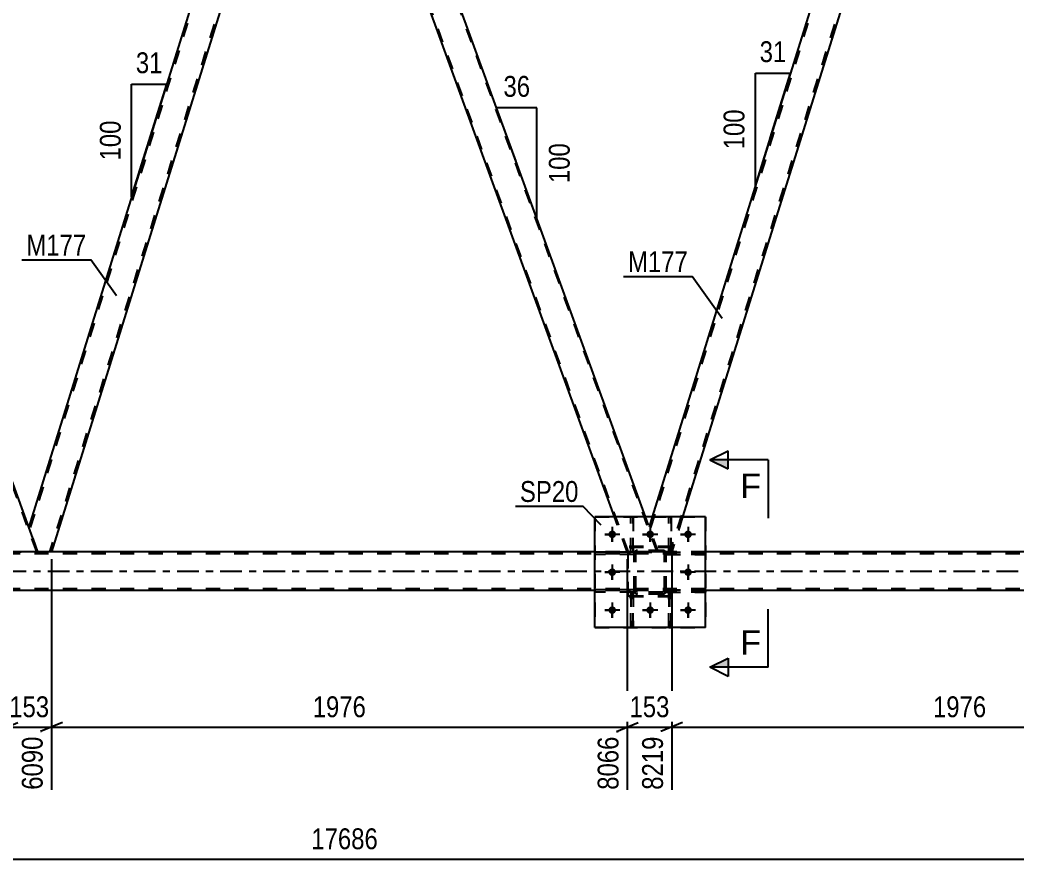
# Model space of a CAD drawing. Header units: millimetres. Extents: x -74 to 767, y -429 to 165.
# Drawn here: x 285.6 to 422.5, y -165.4 to -50.2 of the extents above; entities that cross this region are included whole.
import ezdxf

# ---------------------------------------------------------------- set-up
doc = ezdxf.new("R2010")
doc.units = ezdxf.units.MM
doc.linetypes.add('DXK_LINE_DOT2', pattern=[3.9198, 1.9599, -1.9599])
doc.linetypes.add('DXK_LINE_DOT3', pattern=[5.9187, 2.979, -0.9799, 0.9799, -0.9799])
doc.styles.add('Arial', font='ARIAL.TTF', dxfattribs={"height": 0.2})
doc.styles.add('Arial Narrow', font='ARIALN.TTF', dxfattribs={"height": 0.2})

# ---------------------------------------------------------------- blocks, each defined once
blk = doc.blocks.new('Part-814185593-3717 - 3674')
at = {"color": 7, "linetype": 'DXK_LINE_DOT2'}
for p, q in [((369.94, -128.44), (364.54, -128.44)), ((364.54, -128.76), (364.54, -128.44)), ((369.34, -128.76), (369.34, -128.44)), ((369.94, -128.44), (369.94, -128.76)), ((369.94, -128.76), (364.54, -128.76))]:
    blk.add_line(p, q, dxfattribs=at)
blk = doc.blocks.new('Part-814185593-3768 - 3674')
at = {"color": 7, "linetype": 'DXK_LINE_DOT2'}
for p, q in [((369.5, -123.25), (369.5, -118.4)), ((369.5, -118.4), (369.82, -118.4)), ((369.82, -118.4), (369.82, -123.25)), ((369.5, -122.65), (369.82, -122.65)), ((369.82, -123.25), (369.5, -123.25))]:
    blk.add_line(p, q, dxfattribs=at)
blk = doc.blocks.new('Part-814185593-3714 - 3674')
at = {"color": 2, "linetype": 'Continuous'}
for p, q in [((374.7, -118.4), (374.7, -118.4)), ((375.02, -118.4), (374.7, -118.4)), ((375.02, -118.4), (375.02, -118.4))]:
    blk.add_line(p, q, dxfattribs=at)
at = {"color": 7, "linetype": 'DXK_LINE_DOT2'}
for p, q in [((374.7, -123.25), (374.7, -118.4)), ((375.02, -123.25), (375.02, -118.4)), ((374.7, -122.65), (375.02, -122.65)), ((375.02, -123.25), (374.7, -123.25))]:
    blk.add_line(p, q, dxfattribs=at)
blk = doc.blocks.new('Part-814185593-3720 - 3674')
at = {"color": 7, "linetype": 'DXK_LINE_DOT2'}
for p, q in [((369.94, -123.24), (364.54, -123.24)), ((364.54, -123.56), (364.54, -123.24)), ((369.94, -123.56), (364.54, -123.56)), ((369.34, -123.56), (369.34, -123.24)), ((369.94, -123.24), (369.94, -123.56))]:
    blk.add_line(p, q, dxfattribs=at)
blk = doc.blocks.new('Part-814185593-3721 - 3674')
at = {"color": 7, "linetype": 'DXK_LINE_DOT2'}
for p, q in [((374.34, -128.76), (374.34, -128.44)), ((374.34, -128.44), (379.74, -128.44)), ((374.94, -128.76), (374.94, -128.44)), ((379.74, -128.44), (379.74, -128.76)), ((379.74, -128.76), (374.34, -128.76))]:
    blk.add_line(p, q, dxfattribs=at)
blk = doc.blocks.new('Part-814185593-3722 - 3674')
at = {"color": 7, "linetype": 'DXK_LINE_DOT2'}
for p, q in [((370.24, -123.04), (370.42, -123)), ((370.42, -123), (370.24, -123.04)), ((373.86, -123), (370.42, -123)), ((373.86, -123), (374.05, -123.04)), ((374.05, -123.04), (373.86, -123)), ((369.94, -123.48), (369.98, -123.3)), ((369.98, -123.3), (369.94, -123.48)), ((369.94, -128.52), (369.94, -123.48)), ((370.18, -123.48), (370.2, -123.39)), ((370.18, -128.52), (370.18, -123.48)), ((370.2, -123.39), (370.25, -123.31)), ((370.25, -123.31), (370.33, -123.26)), ((370.33, -123.26), (370.42, -123.24)), ((370.42, -123.24), (373.86, -123.24)), ((373.86, -123.24), (373.95, -123.26)), ((373.95, -123.26), (374.03, -123.31)), ((374.03, -123.31), (374.08, -123.39)), ((374.08, -123.39), (374.1, -123.48)), ((374.1, -128.52), (374.1, -123.48)), ((374.31, -123.3), (374.34, -123.48)), ((374.34, -123.48), (374.31, -123.3)), ((374.34, -128.52), (374.34, -123.48)), ((369.98, -128.71), (369.94, -128.52)), ((369.94, -128.52), (369.98, -128.71)), ((370.2, -128.62), (370.18, -128.52)), ((370.25, -128.69), (370.2, -128.62)), ((374.08, -128.62), (374.03, -128.69)), ((374.1, -128.52), (374.08, -128.62)), ((374.34, -128.52), (374.31, -128.71)), ((374.31, -128.71), (374.34, -128.52)), ((370.42, -129), (370.24, -128.97)), ((370.24, -128.97), (370.42, -129)), ((370.33, -128.75), (370.25, -128.69)), ((370.42, -128.76), (370.33, -128.75)), ((373.86, -128.76), (370.42, -128.76)), ((373.86, -129), (370.42, -129)), ((373.95, -128.75), (373.86, -128.76)), ((374.05, -128.97), (373.86, -129)), ((373.86, -129), (374.05, -128.97)), ((374.03, -128.69), (373.95, -128.75))]:
    blk.add_line(p, q, dxfattribs=at)
at = {"color": 7, "linetype": 'DXK_LINE_DOT3'}
blk.add_line((372.14, -126), (372.14, -126), dxfattribs=at)
at = {"color": 7, "linetype": 'DXK_LINE_DOT2'}
for centre, start, end in [((370.42, -123.48), 112.5, 157.5), ((370.42, -123.48), 112.5, 157.5), ((373.86, -123.48), 22.5, 67.5), ((373.86, -123.48), 22.5, 67.5), ((370.42, -128.52), 202.5, 247.5), ((370.42, -128.52), 202.5, 247.5), ((373.86, -128.52), 292.5, 337.5), ((373.86, -128.52), 292.5, 337.5)]:
    blk.add_arc(centre, 0.48, start, end, dxfattribs=at)
blk = doc.blocks.new('Part-814185593-3723 - 3674')
at = {"color": 7, "linetype": 'DXK_LINE_DOT2'}
for p, q in [((375.14, -122.47), (369.14, -122.47)), ((369.14, -129.27), (369.14, -122.47)), ((375.14, -129.27), (375.14, -122.47)), ((375.14, -129.27), (369.14, -129.27))]:
    blk.add_line(p, q, dxfattribs=at)
blk = doc.blocks.new('Part-814185593-3914 - 3674')
at = {"color": 7, "linetype": 'DXK_LINE_DOT2'}
for p, q in [((650.21, -123.46), (47.18, -123.46)), ((379.74, -123.22), (364.54, -123.22)), ((650.21, -128.26), (46.4, -128.26)), ((379.74, -128.5), (364.54, -128.5))]:
    blk.add_line(p, q, dxfattribs=at)
at = {"color": 2, "linetype": 'Continuous'}
for p, q in [((364.54, -123.22), (209.47, -123.22)), ((534.81, -123.22), (379.74, -123.22)), ((364.54, -128.5), (209.47, -128.5)), ((534.81, -128.5), (379.74, -128.5))]:
    blk.add_line(p, q, dxfattribs=at)
at = {"color": 7, "linetype": 'DXK_LINE_DOT3'}
blk.add_line((46.79, -125.86), (650.21, -125.86), dxfattribs=at)
blk = doc.blocks.new('Part-814185593-3800 - 3674')
at = {"color": 7, "linetype": 'DXK_LINE_DOT2'}
for p, q in [((375.02, -128.77), (374.7, -128.77)), ((374.7, -128.77), (374.7, -133.6)), ((374.7, -129.37), (375.02, -129.37)), ((375.02, -133.6), (375.02, -128.77)), ((374.7, -133.6), (375.02, -133.6))]:
    blk.add_line(p, q, dxfattribs=at)
blk = doc.blocks.new('Part-814185593-3751 - 3674')
at = {"color": 2, "linetype": 'Continuous'}
for p, q in [((369.5, -118.4), (369.5, -118.4)), ((369.82, -118.4), (369.5, -118.4)), ((369.82, -118.4), (369.82, -118.4))]:
    blk.add_line(p, q, dxfattribs=at)
at = {"color": 7, "linetype": 'DXK_LINE_DOT2'}
for p, q in [((369.5, -123.25), (369.5, -118.4)), ((369.82, -123.25), (369.82, -118.4)), ((369.5, -122.65), (369.82, -122.65)), ((369.82, -123.25), (369.5, -123.25))]:
    blk.add_line(p, q, dxfattribs=at)
blk = doc.blocks.new('Part-814185593-3752 - 3674')
at = {"color": 7, "linetype": 'DXK_LINE_DOT2'}
for p, q in [((374.34, -123.56), (374.34, -123.24)), ((374.34, -123.24), (379.74, -123.24)), ((379.74, -123.56), (374.34, -123.56)), ((374.94, -123.56), (374.94, -123.24)), ((379.74, -123.24), (379.74, -123.56))]:
    blk.add_line(p, q, dxfattribs=at)
blk = doc.blocks.new('Part-814185593-3753 - 3674')
at = {"color": 7, "linetype": 'DXK_LINE_DOT2'}
for p, q in [((375.14, -122.6), (369.14, -122.6)), ((369.14, -129.4), (369.14, -122.6)), ((375.14, -129.4), (375.14, -122.6)), ((375.14, -129.4), (369.14, -129.4))]:
    blk.add_line(p, q, dxfattribs=at)
blk = doc.blocks.new('Part-814185593-3754 - 3674')
at = {"color": 7, "linetype": 'DXK_LINE_DOT2'}
for p, q in [((370.24, -123.04), (370.42, -123)), ((370.42, -123), (370.24, -123.04)), ((373.86, -123), (370.42, -123)), ((373.86, -123), (374.05, -123.04)), ((374.05, -123.04), (373.86, -123)), ((369.94, -123.48), (369.98, -123.3)), ((369.98, -123.3), (369.94, -123.48)), ((369.94, -128.52), (369.94, -123.48)), ((370.18, -123.48), (370.2, -123.39)), ((370.18, -128.52), (370.18, -123.48)), ((370.2, -123.39), (370.25, -123.31)), ((370.25, -123.31), (370.33, -123.26)), ((370.33, -123.26), (370.42, -123.24)), ((370.42, -123.24), (373.86, -123.24)), ((373.86, -123.24), (373.95, -123.26)), ((373.95, -123.26), (374.03, -123.31)), ((374.03, -123.31), (374.08, -123.39)), ((374.08, -123.39), (374.1, -123.48)), ((374.1, -128.52), (374.1, -123.48)), ((374.31, -123.3), (374.34, -123.48)), ((374.34, -123.48), (374.31, -123.3)), ((374.34, -128.52), (374.34, -123.48)), ((369.98, -128.71), (369.94, -128.52)), ((369.94, -128.52), (369.98, -128.71)), ((370.2, -128.62), (370.18, -128.52)), ((370.25, -128.69), (370.2, -128.62)), ((374.08, -128.62), (374.03, -128.69)), ((374.1, -128.52), (374.08, -128.62)), ((374.34, -128.52), (374.31, -128.71)), ((374.31, -128.71), (374.34, -128.52)), ((370.42, -129), (370.24, -128.97)), ((370.24, -128.97), (370.42, -129)), ((370.33, -128.75), (370.25, -128.69)), ((370.42, -128.76), (370.33, -128.75)), ((373.86, -128.76), (370.42, -128.76)), ((373.86, -129), (370.42, -129)), ((373.95, -128.75), (373.86, -128.76)), ((374.05, -128.97), (373.86, -129)), ((373.86, -129), (374.05, -128.97)), ((374.03, -128.69), (373.95, -128.75))]:
    blk.add_line(p, q, dxfattribs=at)
at = {"color": 7, "linetype": 'DXK_LINE_DOT3'}
blk.add_line((372.14, -126), (372.14, -126), dxfattribs=at)
at = {"color": 7, "linetype": 'DXK_LINE_DOT2'}
for centre, start, end in [((370.42, -123.48), 112.5, 157.5), ((370.42, -123.48), 112.5, 157.5), ((373.86, -123.48), 22.5, 67.5), ((373.86, -123.48), 22.5, 67.5), ((370.42, -128.52), 202.5, 247.5), ((370.42, -128.52), 202.5, 247.5), ((373.86, -128.52), 292.5, 337.5), ((373.86, -128.52), 292.5, 337.5)]:
    blk.add_arc(centre, 0.48, start, end, dxfattribs=at)
blk = doc.blocks.new('Part-814185593-3760 - 3674')
at = {"color": 7, "linetype": 'DXK_LINE_DOT2'}
for p, q in [((374.7, -133.6), (374.7, -128.77)), ((374.7, -128.77), (375.02, -128.77)), ((374.7, -129.37), (375.02, -129.37)), ((375.02, -128.77), (375.02, -133.6)), ((375.02, -133.6), (374.7, -133.6))]:
    blk.add_line(p, q, dxfattribs=at)
blk = doc.blocks.new('Bolt-814185593-3764 - 3674')
at = {"color": 1, "linetype": 'Continuous'}
for p, q in [((366.94, -119.76), (366.94, -120.46)), ((372.14, -119.76), (372.14, -120.46)), ((377.34, -119.76), (377.34, -120.46)), ((365.9, -120.8), (366.59, -120.8)), ((366.94, -121.84), (366.94, -121.15)), ((367.98, -120.8), (367.29, -120.8)), ((371.1, -120.8), (371.79, -120.8)), ((372.14, -121.84), (372.14, -121.15)), ((373.18, -120.8), (372.49, -120.8)), ((376.3, -120.8), (376.99, -120.8)), ((377.34, -121.84), (377.34, -121.15)), ((378.38, -120.8), (377.69, -120.8)), ((366.94, -124.96), (366.94, -125.66)), ((377.34, -124.96), (377.34, -125.66)), ((365.9, -126), (366.59, -126)), ((366.94, -127.04), (366.94, -126.35)), ((367.98, -126), (367.29, -126)), ((376.3, -126), (376.99, -126)), ((377.34, -127.04), (377.34, -126.35)), ((378.38, -126), (377.69, -126)), ((365.9, -131.2), (366.59, -131.2)), ((366.94, -130.16), (366.94, -130.86)), ((367.98, -131.2), (367.29, -131.2)), ((371.1, -131.2), (371.79, -131.2)), ((372.14, -130.16), (372.14, -130.86)), ((373.18, -131.2), (372.49, -131.2)), ((376.3, -131.2), (376.99, -131.2)), ((377.34, -130.16), (377.34, -130.86)), ((378.38, -131.2), (377.69, -131.2)), ((366.94, -132.24), (366.94, -131.55)), ((372.14, -132.24), (372.14, -131.55)), ((377.34, -132.24), (377.34, -131.55))]:
    blk.add_line(p, q, dxfattribs=at)
blk = doc.blocks.new('Bolt-814185593-3765 - 3674')
at = {"linetype": 'Continuous'}
for points in [[(367.46, -120.8, -1), (366.42, -120.8, -1)], [(372.66, -120.8, -1), (371.62, -120.8, -1)], [(377.86, -120.8, -1), (376.82, -120.8, -1)], [(367.46, -126, -1), (366.42, -126, -1)], [(377.86, -126, -1), (376.82, -126, -1)], [(367.46, -131.2, -1), (366.42, -131.2, -1)], [(372.66, -131.2, -1), (371.62, -131.2, -1)], [(377.86, -131.2, -1), (376.82, -131.2, -1)]]:
    blk.add_hatch(color=1, dxfattribs=at).paths.add_polyline_path(points)
at = {"color": 1, "linetype": 'Continuous'}
for p, q in [((366.94, -119.76), (366.94, -121.84)), ((372.14, -119.76), (372.14, -121.84)), ((377.34, -119.76), (377.34, -121.84)), ((367.98, -120.8), (365.9, -120.8)), ((373.18, -120.8), (371.1, -120.8)), ((378.38, -120.8), (376.3, -120.8)), ((366.94, -124.96), (366.94, -127.04)), ((377.34, -124.96), (377.34, -127.04)), ((367.98, -126), (365.9, -126)), ((378.38, -126), (376.3, -126)), ((367.98, -131.2), (365.9, -131.2)), ((366.94, -130.16), (366.94, -132.24)), ((373.18, -131.2), (371.1, -131.2)), ((372.14, -130.16), (372.14, -132.24)), ((378.38, -131.2), (376.3, -131.2)), ((377.34, -130.16), (377.34, -132.24))]:
    blk.add_line(p, q, dxfattribs=at)
blk = doc.blocks.new('Part-814185593-3779 - 3674')
at = {"color": 7, "linetype": 'DXK_LINE_DOT2'}
for p, q in [((369.82, -128.77), (369.5, -128.77)), ((369.5, -128.77), (369.5, -133.6)), ((369.5, -129.37), (369.82, -129.37)), ((369.82, -133.6), (369.82, -128.77)), ((369.5, -133.6), (369.82, -133.6))]:
    blk.add_line(p, q, dxfattribs=at)
blk = doc.blocks.new('Part-814185593-3904 - 3674')
at = {"color": 7, "linetype": 'DXK_LINE_DOT2'}
for p, q in [((374.7, -123.25), (374.7, -118.4)), ((374.7, -118.4), (375.02, -118.4)), ((375.02, -118.4), (375.02, -123.25)), ((374.7, -122.65), (375.02, -122.65)), ((375.02, -123.25), (374.7, -123.25))]:
    blk.add_line(p, q, dxfattribs=at)
blk = doc.blocks.new('Part-814185593-3838 - 3674')
at = {"color": 7, "linetype": 'DXK_LINE_DOT2'}
for p, q in [((369.94, -128.44), (364.54, -128.44)), ((364.54, -128.44), (364.54, -128.76)), ((369.34, -128.76), (369.34, -128.44)), ((369.94, -128.76), (369.94, -128.44)), ((369.94, -128.76), (364.54, -128.76))]:
    blk.add_line(p, q, dxfattribs=at)
blk = doc.blocks.new('Part-814185593-3841 - 3674')
at = {"color": 7, "linetype": 'DXK_LINE_DOT2'}
for p, q in [((369.94, -123.24), (364.54, -123.24)), ((364.54, -123.24), (364.54, -123.56)), ((369.94, -123.56), (364.54, -123.56)), ((369.34, -123.56), (369.34, -123.24)), ((369.94, -123.56), (369.94, -123.24))]:
    blk.add_line(p, q, dxfattribs=at)
blk = doc.blocks.new('Part-814185593-3844 - 3674')
at = {"color": 7, "linetype": 'DXK_LINE_DOT2'}
for p, q in [((379.74, -128.44), (374.34, -128.44)), ((374.34, -128.44), (374.34, -128.76)), ((374.94, -128.76), (374.94, -128.44)), ((379.74, -128.76), (379.74, -128.44)), ((374.34, -128.76), (379.74, -128.76))]:
    blk.add_line(p, q, dxfattribs=at)
blk = doc.blocks.new('Part-814185593-3847 - 3674')
at = {"color": 7, "linetype": 'DXK_LINE_DOT2'}
for p, q in [((379.74, -123.24), (374.34, -123.24)), ((374.34, -123.24), (374.34, -123.56)), ((374.34, -123.56), (379.74, -123.56)), ((374.94, -123.56), (374.94, -123.24)), ((379.74, -123.56), (379.74, -123.24))]:
    blk.add_line(p, q, dxfattribs=at)
blk = doc.blocks.new('Part-814185593-3864 - 3674')
at = {"color": 2, "linetype": 'Continuous'}
for p, q in [((414.27, -2), (410.02, -2)), ((457.15, -119.8), (414.27, -2)), ((454.14, -123.22), (411.55, -6.2))]:
    blk.add_line(p, q, dxfattribs=at)
at = {"color": 7, "linetype": 'DXK_LINE_DOT2'}
for p, q in [((410.02, -2), (411.55, -6.2)), ((454.31, -123.22), (410.19, -2)), ((458.22, -123.22), (414.1, -2)), ((458.39, -123.22), (457.15, -119.8)), ((454.14, -123.22), (458.39, -123.22))]:
    blk.add_line(p, q, dxfattribs=at)
blk = doc.blocks.new('Part-814185593-3879 - 3674')
at = {"color": 7, "linetype": 'DXK_LINE_DOT2'}
for p, q in [((408.95, -2), (372.13, -120.12)), ((411.43, -5.88), (374.85, -123.22)), ((411.56, -6.25), (411.55, -6.2)), ((411.56, -6.25), (411.55, -6.2)), ((372.42, -118.4), (372, -119.75)), ((376.6, -118.4), (375.1, -123.22)), ((373.26, -123.22), (372, -119.75)), ((375.1, -123.22), (373.26, -123.22))]:
    blk.add_line(p, q, dxfattribs=at)
at = {"color": 2, "linetype": 'Continuous'}
for p, q in [((408.7, -2), (372.42, -118.4)), ((410.02, -2), (408.7, -2)), ((411.55, -6.2), (410.02, -2)), ((411.56, -6.25), (376.6, -118.4))]:
    blk.add_line(p, q, dxfattribs=at)
blk = doc.blocks.new('Part-814185593-3909 - 3674')
at = {"color": 2, "linetype": 'Continuous'}
for p, q in [((379.74, -118.4), (364.54, -118.4)), ((364.54, -133.6), (364.54, -118.4)), ((379.74, -133.6), (379.74, -118.4)), ((379.74, -133.6), (364.54, -133.6))]:
    blk.add_line(p, q, dxfattribs=at)
blk = doc.blocks.new('Part-814185593-3915 - 3674')
at = {"color": 7, "linetype": 'DXK_LINE_DOT2'}
for p, q in [((364.54, -118.4), (379.74, -118.4)), ((364.54, -118.4), (364.54, -133.6)), ((379.74, -118.4), (379.74, -133.6)), ((364.54, -133.6), (379.74, -133.6))]:
    blk.add_line(p, q, dxfattribs=at)
blk = doc.blocks.new('Part-814185593-3929 - 3674')
at = {"color": 2, "linetype": 'Continuous'}
for p, q in [((323.56, -2), (286.86, -119.75)), ((324.88, -2), (323.56, -2)), ((326.41, -6.2), (324.88, -2)), ((326.43, -6.25), (289.97, -123.22)), ((288.12, -123.22), (286.88, -119.8))]:
    blk.add_line(p, q, dxfattribs=at)
at = {"color": 7, "linetype": 'DXK_LINE_DOT2'}
for p, q in [((323.82, -2), (287, -120.12)), ((326.29, -5.88), (289.72, -123.22)), ((326.43, -6.25), (326.41, -6.2)), ((326.43, -6.25), (326.41, -6.2)), ((286.86, -119.75), (286.88, -119.8)), ((289.97, -123.22), (288.12, -123.22))]:
    blk.add_line(p, q, dxfattribs=at)
blk = doc.blocks.new('Part-814185593-3934 - 3674')
at = {"color": 2, "linetype": 'Continuous'}
for p, q in [((329.14, -2), (324.88, -2)), ((371.51, -118.4), (329.14, -2)), ((367.25, -118.4), (326.41, -6.2))]:
    blk.add_line(p, q, dxfattribs=at)
at = {"color": 7, "linetype": 'DXK_LINE_DOT2'}
for p, q in [((324.88, -2), (326.41, -6.2)), ((369.17, -123.22), (325.05, -2)), ((373.09, -123.22), (328.97, -2)), ((369, -123.22), (367.25, -118.4)), ((373.26, -123.22), (371.51, -118.4)), ((373.26, -123.22), (369, -123.22))]:
    blk.add_line(p, q, dxfattribs=at)
blk = doc.blocks.new('Part-814185593-3949 - 3674')
at = {"color": 2, "linetype": 'Continuous'}
for p, q in [((244, -2), (239.75, -2)), ((286.88, -119.8), (244, -2)), ((283.87, -123.22), (241.28, -6.2))]:
    blk.add_line(p, q, dxfattribs=at)
at = {"color": 7, "linetype": 'DXK_LINE_DOT2'}
for p, q in [((239.75, -2), (241.28, -6.2)), ((284.04, -123.22), (239.92, -2)), ((287.95, -123.22), (243.83, -2)), ((288.12, -123.22), (286.88, -119.8)), ((283.87, -123.22), (288.12, -123.22))]:
    blk.add_line(p, q, dxfattribs=at)
blk = doc.blocks.new('Part-814185593-3966 - 3674')
at = {"color": 7, "linetype": 'DXK_LINE_DOT2'}
for p, q in [((369.5, -133.6), (369.5, -128.77)), ((369.5, -128.77), (369.82, -128.77)), ((369.5, -129.37), (369.82, -129.37)), ((369.82, -128.77), (369.82, -133.6)), ((369.82, -133.6), (369.5, -133.6))]:
    blk.add_line(p, q, dxfattribs=at)
blk = doc.blocks.new('StraightDimension-814185593-4636 - 3674')
at = {"color": 7, "linetype": 'Continuous'}
for p, q in [((375.1, -124.22), (375.1, -155.86)), ((454.14, -124.22), (454.14, -157.69)), ((376.6, -146.65), (373.6, -147.85)), ((375.1, -147.25), (454.14, -147.25)), ((452.64, -147.85), (455.64, -146.65))]:
    blk.add_line(p, q, dxfattribs=at)
at = {"color": 0}
blk.add_wipeout([(418.88, -146.5), (418.88, -142.3), (410.36, -142.3), (410.36, -146.5)], dxfattribs=at)
at = {"color": 3, "style": 'Arial Narrow'}
blk.add_text('1976', height=2.863, dxfattribs=at).set_placement((410.96, -145.9))
at = {"color": 0, "linetype": 'Continuous'}
blk.add_wipeout([(453.54, -147.95), (449.34, -147.95), (449.34, -158.29), (453.54, -158.29)], dxfattribs=at)
at = {"color": 3, "linetype": 'Continuous', "style": 'Arial Narrow'}
blk.add_text('10194', height=2.863, rotation=90.0002, dxfattribs=at).set_placement((452.94, -157.69))
blk = doc.blocks.new('AngleDimension-814185593-4307 - 3674')
at = {"color": 7, "linetype": 'Continuous'}
for p, q in [((386.58, -57.48), (391.41, -57.48)), ((386.58, -72.94), (391.41, -57.48)), ((386.58, -72.94), (386.58, -57.48)), ((388.62, -66.43), (391.41, -57.48))]:
    blk.add_line(p, q, dxfattribs=at)
at = {"color": 0}
for points in [[(391.42, -56.58), (391.42, -52.38), (386.57, -52.38), (386.57, -56.58)], [(385.68, -61.87), (381.48, -61.87), (381.48, -68.55), (385.68, -68.55)]]:
    blk.add_wipeout(points, dxfattribs=at)
at = {"color": 3, "style": 'Arial Narrow'}
blk.add_text('31', height=2.863, dxfattribs=at).set_placement((387.17, -55.98))
blk.add_text('100', height=2.863, rotation=90.0002, dxfattribs=at).set_placement((385.08, -67.95))
blk = doc.blocks.new('AngleDimension-814185593-4335 - 3674')
at = {"color": 7, "linetype": 'Continuous'}
for p, q in [((300.98, -59), (305.8, -59)), ((300.98, -74.47), (305.8, -59)), ((300.98, -74.47), (300.98, -59)), ((301.89, -71.54), (305.8, -59))]:
    blk.add_line(p, q, dxfattribs=at)
at = {"color": 0}
for points in [[(305.81, -58.1), (305.81, -53.9), (300.96, -53.9), (300.96, -58.1)], [(300.08, -63.39), (295.88, -63.39), (295.88, -70.08), (300.08, -70.08)]]:
    blk.add_wipeout(points, dxfattribs=at)
at = {"color": 3, "style": 'Arial Narrow'}
blk.add_text('31', height=2.863, dxfattribs=at).set_placement((301.56, -57.5))
blk.add_text('100', height=2.863, rotation=90.0002, dxfattribs=at).set_placement((299.48, -69.48))
blk = doc.blocks.new('StraightDimension-814185593-4579 - 3674')
at = {"color": 7, "linetype": 'Continuous'}
for p, q in [((283.87, -124.22), (283.87, -155.86)), ((289.97, -124.22), (289.97, -155.86)), ((282.37, -147.85), (285.37, -146.65)), ((283.87, -147.25), (289.97, -147.25)), ((291.47, -146.65), (288.47, -147.85))]:
    blk.add_line(p, q, dxfattribs=at)
at = {"color": 0}
blk.add_wipeout([(290.26, -146.5), (290.26, -142.3), (283.58, -142.3), (283.58, -146.5)], dxfattribs=at)
at = {"color": 0, "linetype": 'Continuous'}
blk.add_wipeout([(289.37, -147.95), (285.17, -147.95), (285.17, -156.46), (289.37, -156.46)], dxfattribs=at)
at = {"color": 3, "style": 'Arial Narrow'}
blk.add_text('153', height=2.863, dxfattribs=at).set_placement((284.18, -145.9))
at = {"color": 3, "linetype": 'Continuous', "style": 'Arial Narrow'}
blk.add_text('6090', height=2.863, rotation=90.0002, dxfattribs=at).set_placement((288.77, -155.86))
blk = doc.blocks.new('StraightDimension-814185593-4598 - 3674')
at = {"color": 7, "linetype": 'Continuous'}
for p, q in [((289.97, -124.22), (289.97, -155.86)), ((369, -124.22), (369, -155.86)), ((291.47, -146.65), (288.47, -147.85)), ((289.97, -147.25), (369, -147.25)), ((367.5, -147.85), (370.5, -146.65))]:
    blk.add_line(p, q, dxfattribs=at)
at = {"color": 0}
blk.add_wipeout([(333.74, -146.5), (333.74, -142.3), (325.23, -142.3), (325.23, -146.5)], dxfattribs=at)
at = {"color": 3, "style": 'Arial Narrow'}
blk.add_text('1976', height=2.863, dxfattribs=at).set_placement((325.83, -145.9))
at = {"color": 0, "linetype": 'Continuous'}
blk.add_wipeout([(368.4, -147.95), (364.2, -147.95), (364.2, -156.46), (368.4, -156.46)], dxfattribs=at)
at = {"color": 3, "linetype": 'Continuous', "style": 'Arial Narrow'}
blk.add_text('8066', height=2.863, rotation=90.0002, dxfattribs=at).set_placement((367.8, -155.86))
blk = doc.blocks.new('StraightDimension-814185593-4617 - 3674')
at = {"color": 7, "linetype": 'Continuous'}
for p, q in [((369, -124.22), (369, -155.86)), ((375.1, -124.22), (375.1, -155.86)), ((367.5, -147.85), (370.5, -146.65)), ((369, -147.25), (375.1, -147.25)), ((376.6, -146.65), (373.6, -147.85))]:
    blk.add_line(p, q, dxfattribs=at)
at = {"color": 0}
blk.add_wipeout([(375.4, -146.5), (375.4, -142.3), (368.71, -142.3), (368.71, -146.5)], dxfattribs=at)
at = {"color": 0, "linetype": 'Continuous'}
blk.add_wipeout([(374.5, -147.95), (370.3, -147.95), (370.3, -156.46), (374.5, -156.46)], dxfattribs=at)
at = {"color": 3, "style": 'Arial Narrow'}
blk.add_text('153', height=2.863, dxfattribs=at).set_placement((369.31, -145.9))
at = {"color": 3, "linetype": 'Continuous', "style": 'Arial Narrow'}
blk.add_text('8219', height=2.863, rotation=90.0002, dxfattribs=at).set_placement((373.9, -155.86))
blk = doc.blocks.new('StraightDimension-814185593-4713 - 3674')
at = {"color": 7, "linetype": 'Continuous'}
blk.add_line((-0.64, -165.37), (661.07, -165.37), dxfattribs=at)
at = {"color": 0}
blk.add_wipeout([(335.39, -164.62), (335.39, -160.42), (325.04, -160.42), (325.04, -164.62)], dxfattribs=at)
at = {"color": 3, "style": 'Arial Narrow'}
blk.add_text('17686', height=2.863, dxfattribs=at).set_placement((325.64, -164.02))
blk = doc.blocks.new('AngleDimension-814185593-9850 - 3674')
at = {"color": 7, "linetype": 'Continuous'}
for p, q in [((353.75, -69.63), (351.06, -62.24)), ((356.6, -62.24), (351.06, -62.24)), ((356.6, -77.46), (351.06, -62.24)), ((356.6, -77.46), (356.6, -62.24))]:
    blk.add_line(p, q, dxfattribs=at)
at = {"color": 0}
for points in [[(356.26, -61.34), (356.26, -57.14), (351.41, -57.14), (351.41, -61.34)], [(361.7, -66.51), (357.5, -66.51), (357.5, -73.19), (361.7, -73.19)]]:
    blk.add_wipeout(points, dxfattribs=at)
at = {"color": 3, "style": 'Arial Narrow'}
blk.add_text('36', height=2.863, dxfattribs=at).set_placement((352.01, -60.74))
blk.add_text('100', height=2.863, rotation=90.0002, dxfattribs=at).set_placement((361.1, -72.59))
blk = doc.blocks.new('Mark-814185593-3875 - 3674')
at = {"color": 0}
blk.add_wipeout([(377.32, -84.81), (377.32, -81.81), (369.1, -81.81), (369.1, -84.81)], dxfattribs=at)
blk.add_wipeout([(377.32, -84.81), (377.32, -81.81), (369.1, -81.81), (369.1, -84.81)], dxfattribs=at)
at = {"color": 30, "linetype": 'Continuous'}
for p in [(368.5, -85.41), (382.01, -91.17)]:
    blk.add_line(p, (377.92, -85.41), dxfattribs=at)
at = {"color": 3, "style": 'Arial Narrow'}
blk.add_text('M177', height=2.863, dxfattribs=at).set_placement((369.1, -84.81))
blk = doc.blocks.new('Mark-814185593-3905 - 3674')
at = {"color": 0}
blk.add_wipeout([(362.31, -116.35), (362.31, -113.35), (354.27, -113.35), (354.27, -116.35)], dxfattribs=at)
blk.add_wipeout([(362.31, -116.35), (362.31, -113.35), (354.27, -113.35), (354.27, -116.35)], dxfattribs=at)
at = {"color": 30, "linetype": 'Continuous'}
for p in [(353.67, -116.95), (365.42, -119.53)]:
    blk.add_line(p, (362.91, -116.95), dxfattribs=at)
at = {"color": 3, "style": 'Arial Narrow'}
blk.add_text('SP20', height=2.863, dxfattribs=at).set_placement((354.27, -116.35))
blk = doc.blocks.new('Mark-814185593-3925 - 3674')
at = {"color": 0}
blk.add_wipeout([(294.76, -82.53), (294.76, -79.53), (286.53, -79.53), (286.53, -82.53)], dxfattribs=at)
blk.add_wipeout([(294.76, -82.53), (294.76, -79.53), (286.53, -79.53), (286.53, -82.53)], dxfattribs=at)
at = {"color": 30, "linetype": 'Continuous'}
for p in [(285.93, -83.13), (298.89, -88.08)]:
    blk.add_line(p, (295.36, -83.13), dxfattribs=at)
at = {"color": 3, "style": 'Arial Narrow'}
blk.add_text('M177', height=2.863, dxfattribs=at).set_placement((286.53, -82.53))
blk = doc.blocks.new('SectionMark-814185593-5291 - 3674')
at = {"linetype": 'Continuous'}
for points in [[(382.85, -110.58), (382.85, -111.83), (380.35, -110.58)], [(382.85, -137.8), (382.85, -139.05), (380.35, -139.05)]]:
    blk.add_hatch(color=6, dxfattribs=at).paths.add_polyline_path(points)
at = {"color": 6, "linetype": 'Continuous'}
for p, q in [((380.35, -110.58), (382.85, -109.33)), ((382.85, -111.83), (382.85, -109.33)), ((388.35, -110.58), (380.35, -110.58)), ((380.35, -110.58), (382.85, -111.83)), ((388.35, -110.58), (388.35, -118.58)), ((388.35, -139.05), (388.35, -131.05)), ((380.35, -139.05), (382.85, -137.8)), ((382.85, -137.8), (382.85, -140.3)), ((388.35, -139.05), (380.35, -139.05)), ((382.85, -140.3), (380.35, -139.05))]:
    blk.add_line(p, q, dxfattribs=at)
at = {"color": 0, "linetype": 'Continuous'}
for points in [[(387.35, -115.83), (387.35, -112.33), (384.5, -112.33), (384.5, -115.83)], [(387.35, -137.3), (387.35, -133.8), (384.5, -133.8), (384.5, -137.3)]]:
    blk.add_wipeout(points, dxfattribs=at)
at = {"color": 3, "linetype": 'Continuous', "style": 'Arial'}
for p in [(384.5, -115.83), (384.5, -137.3)]:
    blk.add_text('F', height=3.34, dxfattribs=at).set_placement(p)

msp = doc.modelspace()

# ---------------------------------------------------------------- block references
for name in ['Part-814185593-3949 - 3674', 'Part-814185593-3929 - 3674', 'Part-814185593-3934 - 3674', 'Part-814185593-3879 - 3674', 'Part-814185593-3864 - 3674', 'Part-814185593-3909 - 3674', 'Part-814185593-3915 - 3674', 'Part-814185593-3768 - 3674', 'Part-814185593-3751 - 3674', 'Part-814185593-3714 - 3674', 'Part-814185593-3904 - 3674', 'Bolt-814185593-3764 - 3674', 'Bolt-814185593-3765 - 3674', 'Part-814185593-3723 - 3674', 'Part-814185593-3753 - 3674', 'Part-814185593-3722 - 3674', 'Part-814185593-3754 - 3674', 'Part-814185593-3914 - 3674', 'Part-814185593-3720 - 3674', 'Part-814185593-3841 - 3674', 'Part-814185593-3752 - 3674', 'Part-814185593-3847 - 3674', 'Part-814185593-3717 - 3674', 'Part-814185593-3838 - 3674', 'Part-814185593-3721 - 3674', 'Part-814185593-3844 - 3674', 'Part-814185593-3779 - 3674', 'Part-814185593-3966 - 3674', 'Part-814185593-3800 - 3674', 'Part-814185593-3760 - 3674']:
    msp.add_blockref(name, (0, 0))

# ---------------------------------------------------------------- next in the draw order: block references
for name in ['AngleDimension-814185593-4307 - 3674', 'AngleDimension-814185593-4335 - 3674', 'StraightDimension-814185593-4579 - 3674', 'StraightDimension-814185593-4636 - 3674']:
    msp.add_blockref(name, (0, 0))

# ---------------------------------------------------------------- next in the draw order: block references
msp.add_blockref('StraightDimension-814185593-4598 - 3674', (0, 0))

# ---------------------------------------------------------------- next in the draw order: block references
msp.add_blockref('StraightDimension-814185593-4617 - 3674', (0, 0))

# ---------------------------------------------------------------- next in the draw order: block references
msp.add_blockref('StraightDimension-814185593-4713 - 3674', (0, 0))

# ---------------------------------------------------------------- next in the draw order: block references
for name in ['AngleDimension-814185593-9850 - 3674', 'Mark-814185593-3925 - 3674', 'Mark-814185593-3875 - 3674', 'SectionMark-814185593-5291 - 3674', 'Mark-814185593-3905 - 3674']:
    msp.add_blockref(name, (0, 0))

doc.saveas('drawing.dxf')
